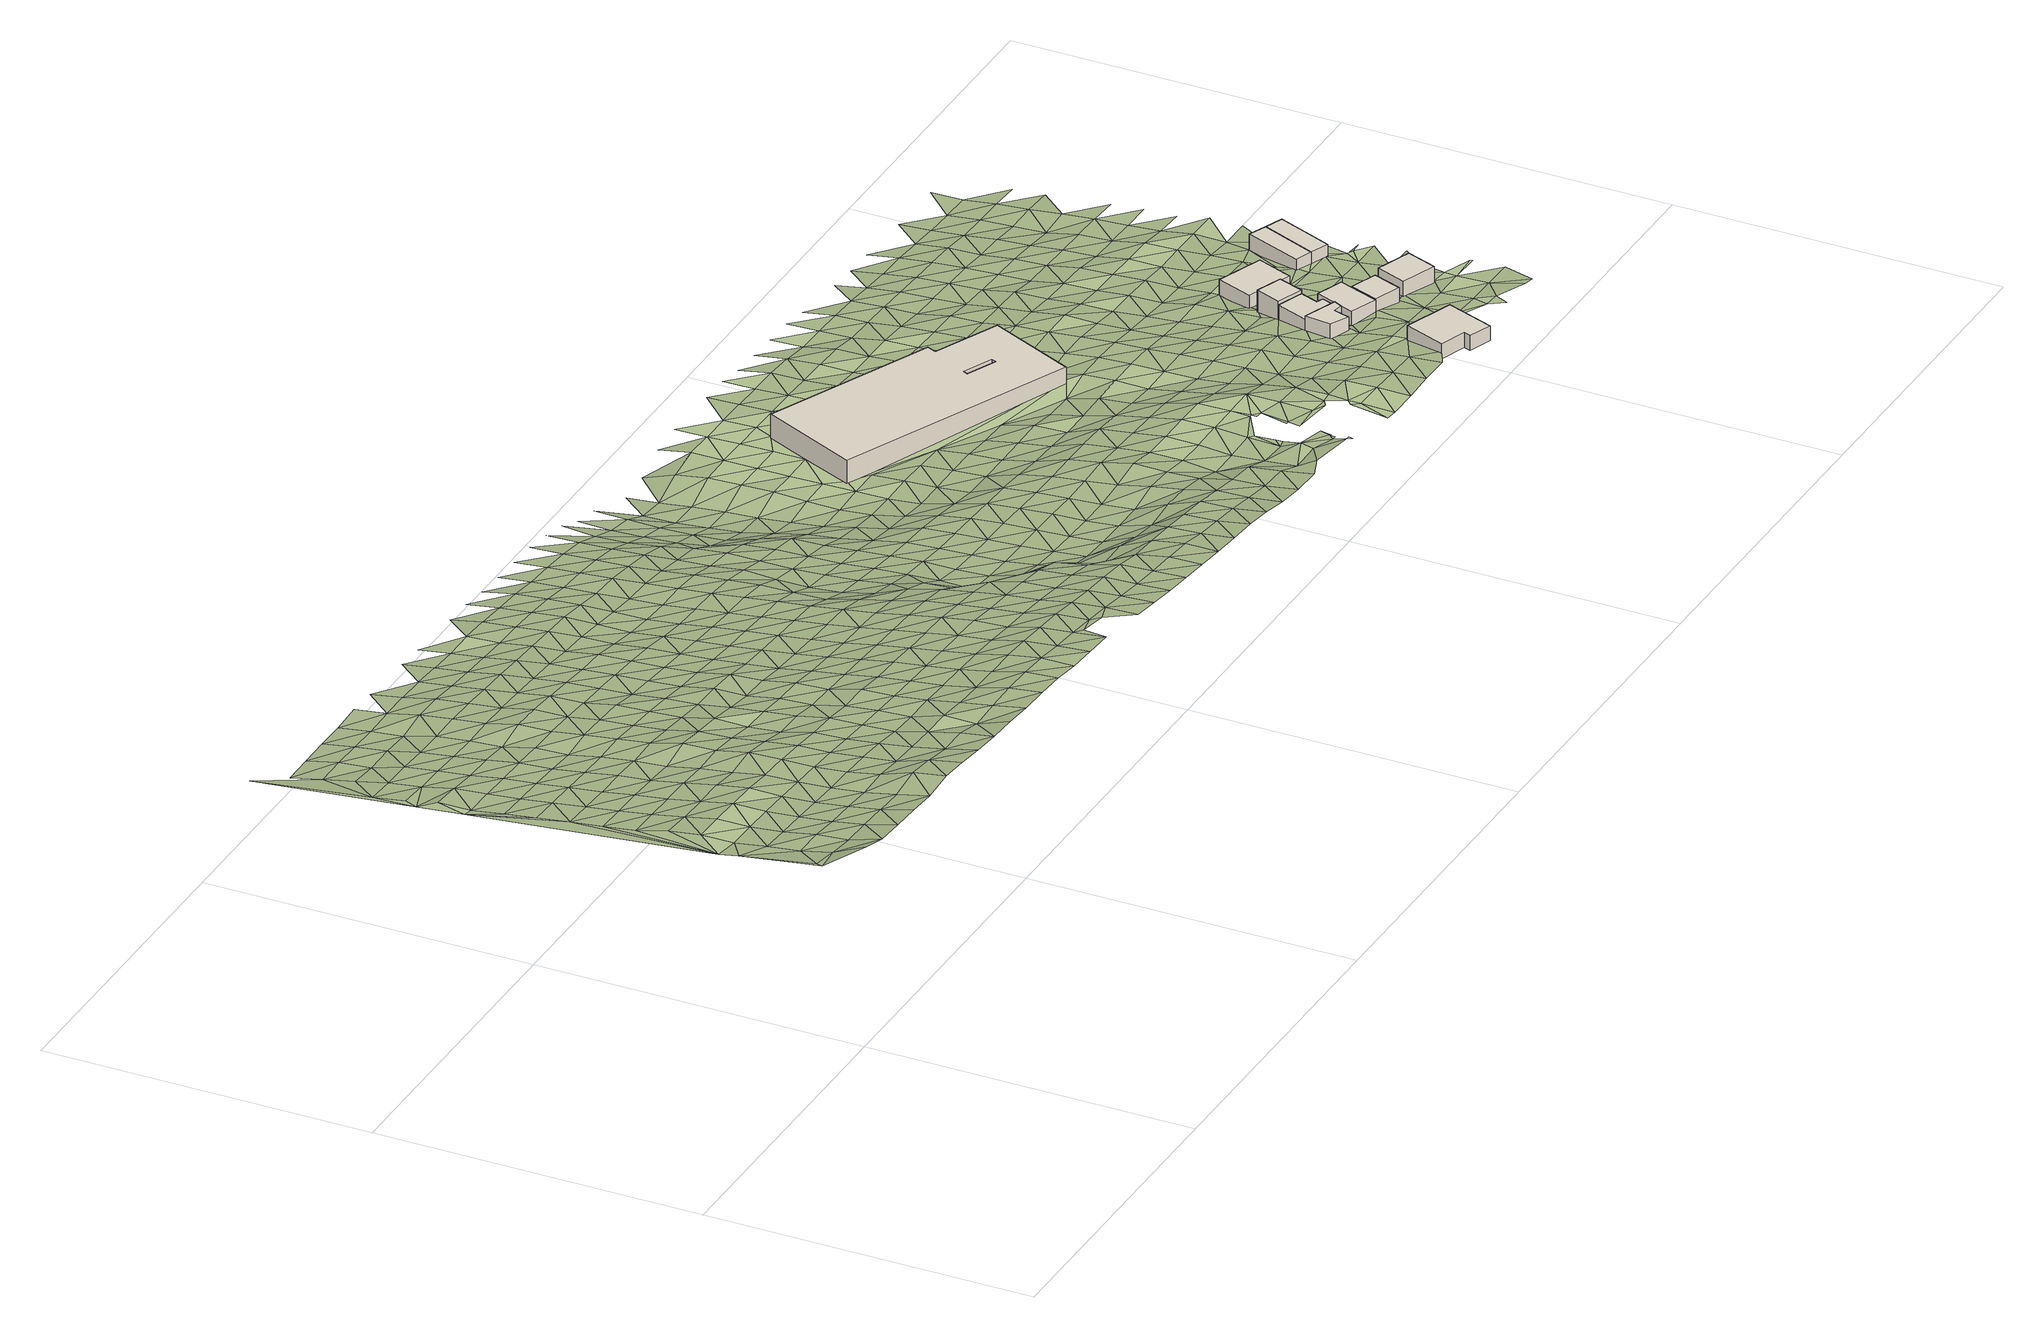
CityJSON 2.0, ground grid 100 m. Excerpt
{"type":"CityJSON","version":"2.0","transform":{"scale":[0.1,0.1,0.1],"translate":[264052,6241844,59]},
"CityObjects":{
"building1":{"type":"Building","attributes":{"osm_address":"197 Nelson Mandela Boulevard Cape Town","osm_building":"warehouse","osm_building:levels":"2","osm_operator":"Oasis","osm_type":"multipolygon","osm_website":"http://www.oasis.co.za/default/default.aspx","footprint":{"type":"Polygon"},"plus_code":"4FRW3F72+C5V","ground_height":70.13,"building_height":6.9,"roof_height":77.03},"geometry":[{"type":"Solid","lod":"1","boundaries":[[[[0,1,2,3]],[[1,4,5,2]],[[4,6,7,5]],[[6,8,9,7]],[[8,10,11,9]],[[10,0,3,11]],[[12,13,14,15]],[[13,16,17,14]],[[16,18,19,17]],[[18,12,15,19]],[[3,2,5,7,9,11],[15,14,17,19]],[[10,8,6,4,1,0],[18,16,13,12]]]]}]},
"building2":{"type":"Building","attributes":{"osm_address":"127A Upper Roodebloem Road University Estate Cape Town","osm_building":"house","osm_building:levels":"1","footprint":{"type":"Polygon"},"plus_code":"4FRW3F72+2GH","ground_height":76.84,"building_height":4.1,"roof_height":80.94},"geometry":[{"type":"Solid","lod":"1","boundaries":[[[[20,21,22,23]],[[21,24,25,22]],[[24,26,27,25]],[[26,28,29,27]],[[28,30,31,29]],[[30,20,23,31]],[[23,22,25,27,29,31]],[[30,28,26,24,21,20]]]]}]},
"building3":{"type":"Building","attributes":{"osm_address":"127 Upper Roodebloem Road University Estate Cape Town","osm_building":"house","osm_building:levels":"1","footprint":{"type":"Polygon"},"plus_code":"4FRW3F72+4GV","ground_height":74.5,"building_height":4.1,"roof_height":78.6},"geometry":[{"type":"Solid","lod":"1","boundaries":[[[[32,33,34,35,36,37]],[[33,38,39,35,34]],[[38,40,41,39]],[[40,42,43,41]],[[42,44,45,43]],[[44,32,37,36,45]],[[36,35,39,41,43,45]],[[44,42,40,38,33,32]]]]}]},
"building4":{"type":"Building","attributes":{"osm_address":"125 Upper Roodebloem Road University Estate Cape Town","osm_building":"house","osm_building:levels":"1","footprint":{"type":"Polygon"},"plus_code":"4FRW3F72+5GP","ground_height":73.4,"building_height":4.1,"roof_height":77.5},"geometry":[{"type":"Solid","lod":"1","boundaries":[[[[46,47,48,49]],[[47,50,37,48]],[[50,51,52,37]],[[51,53,54,52]],[[53,55,56,54]],[[55,46,49,56]],[[49,48,37,52,54,56]],[[55,53,51,50,47,46]]]]}]},
"building5":{"type":"Building","attributes":{"osm_address":"123 Upper Roodebloem Road University Estate Cape Town","osm_building":"house","osm_building:levels":"2","footprint":{"type":"Polygon"},"plus_code":"4FRW3F72+6G5","ground_height":71.72,"building_height":6.9,"roof_height":78.62},"geometry":[{"type":"Solid","lod":"1","boundaries":[[[[57,58,59,60,49]],[[58,61,62,59]],[[61,63,48,64,62]],[[63,57,49,60,64,48]],[[60,59,62,64]],[[63,61,58,57]]]]}]},
"building6":{"type":"Building","attributes":{"osm_address":"29 Ritchie Street University Estate Cape Town","osm_building":"house","osm_building:levels":"1","footprint":{"type":"Polygon"},"plus_code":"4FRW3F72+4HV","ground_height":73.67,"building_height":4.1,"roof_height":77.77},"geometry":[{"type":"Solid","lod":"1","boundaries":[[[[65,66,67,68]],[[66,69,70,67]],[[69,71,72,70]],[[71,73,74,72]],[[73,65,68,74]],[[68,67,70,72,74]],[[73,71,69,66,65]]]]}]},
"building7":{"type":"Building","attributes":{"osm_address":"31 Ritchie Street University Estate Cape Town","osm_building":"house","osm_building:levels":"1","footprint":{"type":"Polygon"},"plus_code":"4FRW3F72+4JC","ground_height":73.99,"building_height":4.1,"roof_height":78.09},"geometry":[{"type":"Solid","lod":"1","boundaries":[[[[73,75,76,77,74]],[[75,78,79,76]],[[78,65,68,80,79]],[[65,73,74,77,80,68]],[[77,76,79,80]],[[65,78,75,73]]]]}]},
"building8":{"type":"Building","attributes":{"osm_address":"121B Tooting Lane University Estate Cape Town","osm_building":"house","osm_building:levels":"1","footprint":{"type":"Polygon"},"plus_code":"4FRW3F72+7H4","ground_height":70.43,"building_height":4.1,"roof_height":74.53},"geometry":[{"type":"Solid","lod":"1","boundaries":[[[[81,82,83,84]],[[82,85,86,83]],[[85,87,88,86]],[[87,81,84,88]],[[84,83,86,88]],[[87,85,82,81]]]]}]},
"building9":{"type":"Building","attributes":{"osm_address":"33 Ritchie Street University Estate Cape Town","osm_building":"house","osm_building:levels":"1","footprint":{"type":"Polygon"},"plus_code":"4FRW3F72+4M6","ground_height":73.66,"building_height":4.1,"roof_height":77.76},"geometry":[{"type":"Solid","lod":"1","boundaries":[[[[89,90,91,92]],[[90,93,94,91]],[[93,95,96,94]],[[95,89,92,96]],[[92,91,94,96]],[[95,93,90,89]]]]}]},
"building10":{"type":"Building","attributes":{"osm_address":"4 Selbourne Road University Estate Cape Town","osm_building":"house","osm_building:levels":"1","footprint":{"type":"Polygon"},"plus_code":"4FRW3F72+7M4","ground_height":69.35,"building_height":4.1,"roof_height":73.45},"geometry":[{"type":"Solid","lod":"1","boundaries":[[[[97,98,99,100]],[[98,101,102,99]],[[101,103,104,102]],[[103,97,100,104]],[[100,99,102,104]],[[103,101,98,97]]]]}]},
"building11":{"type":"Building","attributes":{"osm_address":"6 Selbourne Road University Estate Cape Town","osm_building":"house","osm_building:levels":"1","footprint":{"type":"Polygon"},"plus_code":"4FRW3F72+7P2","ground_height":69.35,"building_height":4.1,"roof_height":73.45},"geometry":[{"type":"Solid","lod":"1","boundaries":[[[[105,106,107,104]],[[106,108,109,107]],[[108,110,100,109]],[[110,105,104,100]],[[104,107,109,100]],[[110,108,106,105]]]]}]},
"terrain1":{"type":"TINRelief","geometry":[{"type":"CompositeSurface","lod":"1","boundaries":[[[111,112,113]],[[114,111,113]],[[115,114,113]],[[111,116,112]],[[114,116,111]],[[114,115,117]],[[118,112,116]],[[112,119,120]],[[121,116,114]],[[112,118,119]],[[117,121,114]],[[122,118,116]],[[123,120,119]],[[121,122,116]],[[120,123,124]],[[119,118,125]],[[124,126,120]],[[122,127,118]],[[128,121,117]],[[119,125,123]],[[126,129,120]],[[118,127,125]],[[121,128,122]],[[117,130,128]],[[129,131,120]],[[132,127,122]],[[124,123,133]],[[125,134,123]],[[122,128,132]],[[120,131,135]],[[126,124,133]],[[123,134,133]],[[136,125,127]],[[132,137,127]],[[128,130,138]],[[126,139,129]],[[127,137,136]],[[133,139,126]],[[138,132,128]],[[140,134,125]],[[130,141,138]],[[131,129,142]],[[134,140,133]],[[125,136,140]],[[139,142,129]],[[143,135,131]],[[144,137,132]],[[132,138,144]],[[143,145,135]],[[146,139,133]],[[143,131,147]],[[142,148,131]],[[140,146,133]],[[145,149,135]],[[141,150,138]],[[137,151,136]],[[143,147,145]],[[137,144,152]],[[131,148,147]],[[142,139,153]],[[135,149,154]],[[136,151,140]],[[137,152,151]],[[146,153,139]],[[135,154,155]],[[144,138,156]],[[157,149,145]],[[158,148,142]],[[150,156,138]],[[145,147,157]],[[159,146,140]],[[153,158,142]],[[160,152,144]],[[159,140,151]],[[154,149,161]],[[156,160,144]],[[157,162,149]],[[155,163,164]],[[148,165,147]],[[155,154,161]],[[158,166,148]],[[153,146,167]],[[168,146,159]],[[149,162,161]],[[151,152,169]],[[165,157,147]],[[170,163,155]],[[160,171,152]],[[148,166,165]],[[156,150,172]],[[153,167,158]],[[146,168,167]],[[159,151,169]],[[164,163,170]],[[152,171,169]],[[170,155,161]],[[156,172,160]],[[173,162,157]],[[150,174,172]],[[175,155,164]],[[176,166,158]],[[157,165,173]],[[159,177,168]],[[158,167,176]],[[178,171,160]],[[162,179,161]],[[169,177,159]],[[164,170,180]],[[181,165,166]],[[160,172,178]],[[162,173,179]],[[168,182,167]],[[166,176,181]],[[164,180,183]],[[170,161,184]],[[168,177,182]],[[185,169,171]],[[165,186,173]],[[178,187,171]],[[184,161,179]],[[188,164,183]],[[189,172,174]],[[176,167,190]],[[188,175,164]],[[186,165,181]],[[191,180,170]],[[171,187,185]],[[190,167,182]],[[189,178,172]],[[192,177,169]],[[173,193,179]],[[174,194,189]],[[184,191,170]],[[193,173,186]],[[181,176,195]],[[169,185,192]],[[176,190,196]],[[178,197,187]],[[198,182,177]],[[199,184,179]],[[183,180,200]],[[191,201,180]],[[186,181,195]],[[197,178,189]],[[195,176,196]],[[199,179,193]],[[182,198,190]],[[183,200,188]],[[198,177,192]],[[180,201,200]],[[187,202,185]],[[184,203,191]],[[204,189,194]],[[186,205,193]],[[202,187,197]],[[203,184,199]],[[206,196,190]],[[207,208,188]],[[195,205,186]],[[185,209,192]],[[210,201,191]],[[206,190,198]],[[188,200,207]],[[197,189,211]],[[199,193,212]],[[209,185,202]],[[191,203,210]],[[196,213,195]],[[189,204,211]],[[205,212,193]],[[192,214,198]],[[206,213,196]],[[207,215,208]],[[201,216,200]],[[214,192,209]],[[210,217,201]],[[202,197,218]],[[219,205,195]],[[203,199,220]],[[211,221,197]],[[212,222,199]],[[223,206,198]],[[216,207,200]],[[213,219,195]],[[201,217,216]],[[209,202,218]],[[220,210,203]],[[218,197,221]],[[223,198,214]],[[199,222,220]],[[224,211,204]],[[212,205,225]],[[206,226,213]],[[227,215,207]],[[219,225,205]],[[209,228,214]],[[229,217,210]],[[206,223,226]],[[207,216,227]],[[230,222,212]],[[218,228,209]],[[210,220,229]],[[231,221,211]],[[232,219,213]],[[211,224,233]],[[225,230,212]],[[223,214,234]],[[213,226,232]],[[215,227,235]],[[220,222,236]],[[216,217,237]],[[211,233,231]],[[228,234,214]],[[217,229,238]],[[239,218,221]],[[240,225,219]],[[230,236,222]],[[223,241,226]],[[216,237,227]],[[219,232,240]],[[217,238,237]],[[218,239,228]],[[229,220,242]],[[239,221,231]],[[223,234,241]],[[243,230,225]],[[236,242,220]],[[244,233,224]],[[245,232,226]],[[227,246,235]],[[225,240,243]],[[247,234,228]],[[248,238,229]],[[245,226,241]],[[246,227,237]],[[233,244,231]],[[224,249,244]],[[228,239,247]],[[242,248,229]],[[236,230,250]],[[230,243,251]],[[234,252,241]],[[240,232,253]],[[254,232,245]],[[255,235,246]],[[242,236,250]],[[237,238,256]],[[247,252,234]],[[230,251,250]],[[248,257,238]],[[239,231,258]],[[240,253,243]],[[244,259,231]],[[254,253,232]],[[260,245,241]],[[237,256,246]],[[238,257,256]],[[258,247,239]],[[242,261,248]],[[258,231,259]],[[252,260,241]],[[262,244,249]],[[263,251,243]],[[250,261,242]],[[254,245,264]],[[265,255,246]],[[263,243,253]],[[266,252,247]],[[257,248,267]],[[260,264,245]],[[246,256,265]],[[268,259,244]],[[247,258,266]],[[261,267,248]],[[269,250,251]],[[244,262,268]],[[270,251,263]],[[253,254,271]],[[257,272,256]],[[264,273,254]],[[255,265,274]],[[275,260,252]],[[252,266,276]],[[251,270,269]],[[272,257,267]],[[258,259,277]],[[263,253,271]],[[278,261,250]],[[259,268,279]],[[271,254,273]],[[260,275,264]],[[280,265,256]],[[252,276,275]],[[258,277,266]],[[261,278,267]],[[277,259,279]],[[250,269,278]],[[280,256,272]],[[262,281,268]],[[263,282,270]],[[283,273,264]],[[282,263,271]],[[284,276,266]],[[264,275,283]],[[285,265,280]],[[279,268,286]],[[270,287,269]],[[272,267,288]],[[284,266,277]],[[289,267,278]],[[286,268,281]],[[287,270,282]],[[290,265,285]],[[291,271,273]],[[280,272,288]],[[283,292,273]],[[288,267,289]],[[279,293,277]],[[275,276,294]],[[269,295,278]],[[296,276,284]],[[271,291,282]],[[293,279,286]],[[291,273,292]],[[295,269,287]],[[294,283,275]],[[280,297,285]],[[276,296,294]],[[284,277,298]],[[299,289,278]],[[297,280,288]],[[281,300,286]],[[301,287,282]],[[298,277,293]],[[278,295,299]],[[302,292,283]],[[285,303,290]],[[282,291,301]],[[284,304,296]],[[283,294,302]],[[303,285,297]],[[305,293,286]],[[306,288,289]],[[284,298,304]],[[307,289,299]],[[308,295,287]],[[286,300,305]],[[301,309,287]],[[296,310,294]],[[291,292,311]],[[288,306,297]],[[292,302,312]],[[306,289,307]],[[299,295,308]],[[310,296,304]],[[287,309,308]],[[298,293,313]],[[311,301,291]],[[305,314,293]],[[311,292,312]],[[294,315,302]],[[316,303,297]],[[298,313,304]],[[299,317,307]],[[293,314,313]],[[315,294,310]],[[297,306,316]],[[318,305,300]],[[319,309,301]],[[308,317,299]],[[312,302,320]],[[301,311,319]],[[321,310,304]],[[320,302,315]],[[316,322,303]],[[305,323,314]],[[309,324,308]],[[306,307,325]],[[304,313,321]],[[317,326,307]],[[312,327,311]],[[323,305,318]],[[309,319,324]],[[303,322,328]],[[329,315,310]],[[325,316,306]],[[327,312,320]],[[326,325,307]],[[314,330,313]],[[331,317,308]],[[310,321,329]],[[311,332,319]],[[323,330,314]],[[308,324,331]],[[320,315,333]],[[334,322,316]],[[332,311,327]],[[335,321,313]],[[326,317,336]],[[333,315,329]],[[316,325,334]],[[318,337,323]],[[319,338,324]],[[335,313,330]],[[336,317,331]],[[339,327,320]],[[322,340,328]],[[319,332,338]],[[333,339,320]],[[322,334,340]],[[329,321,341]],[[324,342,331]],[[325,326,343]],[[344,321,335]],[[336,345,326]],[[330,323,346]],[[323,337,347]],[[342,324,338]],[[341,333,329]],[[332,327,348]],[[325,343,334]],[[341,321,344]],[[339,349,327]],[[343,326,345]],[[335,330,346]],[[336,331,350]],[[346,323,347]],[[332,348,338]],[[327,349,348]],[[350,331,342]],[[339,333,351]],[[334,352,340]],[[335,353,344]],[[354,345,336]],[[351,333,341]],[[352,334,343]],[[347,337,355]],[[356,342,338]],[[353,335,346]],[[336,350,354]],[[357,349,339]],[[358,340,359]],[[338,348,356]],[[344,360,341]],[[351,357,339]],[[359,340,352]],[[361,343,345]],[[360,344,353]],[[345,354,362]],[[363,346,347]],[[364,350,342]],[[365,347,355]],[[356,366,342]],[[351,341,367]],[[349,368,348]],[[343,361,352]],[[357,369,349]],[[361,345,362]],[[346,363,353]],[[350,364,354]],[[363,347,365]],[[367,341,360]],[[342,366,364]],[[368,356,348]],[[349,369,368]],[[357,351,370]],[[371,359,352]],[[365,355,372]],[[373,360,353]],[[362,354,374]],[[370,351,367]],[[352,361,371]],[[375,366,356]],[[353,363,373]],[[374,354,364]],[[376,369,357]],[[356,368,375]],[[370,376,357]],[[371,377,359]],[[372,378,365]],[[367,360,379]],[[366,380,364]],[[361,362,381]],[[373,382,360]],[[362,374,383]],[[363,365,384]],[[385,368,369]],[[366,375,380]],[[359,377,386]],[[379,370,367]],[[381,371,361]],[[360,382,379]],[[369,376,385]],[[381,362,383]],[[384,373,363]],[[374,364,387]],[[378,384,365]],[[372,388,378]],[[368,389,375]],[[387,364,380]],[[390,376,370]],[[391,377,371]],[[389,368,385]],[[392,382,373]],[[393,383,374]],[[370,379,390]],[[371,381,391]],[[375,394,380]],[[373,384,392]],[[387,393,374]],[[377,395,386]],[[394,375,389]],[[379,382,396]],[[385,376,397]],[[376,390,398]],[[377,391,395]],[[378,388,399]],[[400,387,380]],[[381,383,401]],[[382,392,396]],[[393,402,383]],[[384,378,403]],[[389,385,397]],[[397,376,398]],[[400,380,394]],[[399,388,404]],[[390,379,405]],[[381,401,391]],[[401,383,402]],[[384,403,392]],[[387,406,393]],[[403,378,399]],[[396,405,379]],[[389,407,394]],[[406,387,400]],[[408,398,390]],[[391,409,395]],[[397,407,389]],[[410,396,392]],[[411,402,393]],[[405,408,390]],[[409,391,401]],[[412,399,404]],[[400,394,413]],[[410,392,403]],[[393,406,411]],[[398,414,397]],[[395,415,416]],[[407,413,394]],[[417,405,396]],[[408,414,398]],[[415,395,409]],[[401,402,418]],[[396,410,417]],[[411,419,402]],[[403,399,420]],[[421,407,397]],[[406,400,422]],[[412,423,399]],[[413,424,400]],[[425,408,405]],[[409,401,418]],[[414,421,397]],[[418,402,419]],[[410,403,420]],[[422,411,406]],[[420,399,423]],[[405,417,425]],[[400,424,422]],[[413,407,426]],[[414,408,427]],[[409,428,415]],[[421,426,407]],[[429,417,410]],[[430,419,411]],[[427,408,425]],[[418,428,409]],[[431,423,412]],[[432,424,413]],[[429,410,420]],[[411,422,430]],[[433,421,414]],[[434,415,435]],[[426,432,413]],[[427,433,414]],[[428,435,415]],[[425,417,436]],[[422,424,437]],[[418,419,438]],[[439,417,429]],[[419,430,440]],[[420,423,441]],[[442,426,421]],[[423,431,443]],[[432,437,424]],[[436,427,425]],[[428,418,438]],[[436,417,439]],[[421,433,442]],[[438,419,440]],[[429,420,441]],[[430,422,444]],[[441,423,443]],[[445,432,426]],[[437,444,422]],[[446,433,427]],[[428,447,435]],[[426,442,445]],[[429,448,439]],[[449,440,430]],[[427,436,446]],[[447,428,438]],[[450,443,431]],[[441,448,429]],[[444,449,430]],[[437,432,451]],[[452,435,453]],[[432,445,454]],[[439,455,436]],[[442,433,456]],[[433,446,457]],[[453,435,447]],[[444,437,451]],[[438,440,458]],[[448,455,439]],[[432,454,451]],[[449,459,440]],[[460,441,443]],[[442,456,445]],[[461,443,450]],[[457,456,433]],[[436,462,446]],[[447,438,458]],[[458,440,459]],[[441,460,448]],[[444,463,449]],[[460,443,461]],[[455,462,436]],[[464,454,445]],[[451,463,444]],[[457,446,465]],[[447,466,453]],[[464,445,456]],[[467,455,448]],[[459,449,468]],[[462,465,446]],[[458,466,447]],[[461,450,469]],[[448,460,467]],[[463,468,449]],[[470,451,454]],[[471,453,472]],[[473,454,464]],[[456,457,474]],[[465,475,457]],[[466,472,453]],[[462,455,476]],[[451,470,463]],[[458,459,477]],[[467,478,455]],[[454,473,470]],[[468,479,459]],[[460,461,480]],[[464,456,474]],[[469,481,461]],[[474,457,475]],[[462,476,465]],[[466,458,477]],[[455,478,476]],[[477,459,479]],[[480,467,460]],[[482,468,463]],[[480,461,481]],[[464,483,473]],[[482,463,470]],[[484,475,465]],[[466,485,472]],[[483,464,474]],[[486,478,467]],[[487,479,468]],[[465,476,484]],[[485,466,477]],[[481,469,488]],[[473,489,470]],[[467,480,486]],[[482,487,468]],[[490,472,491]],[[489,473,483]],[[478,492,476]],[[474,475,493]],[[484,494,475]],[[491,472,485]],[[481,495,480]],[[496,482,470]],[[477,479,497]],[[478,486,492]],[[487,498,479]],[[483,474,493]],[[488,495,481]],[[493,475,494]],[[496,470,489]],[[499,484,476]],[[485,477,497]],[[497,479,498]],[[480,500,486]],[[482,501,487]],[[499,476,492]],[[483,502,489]],[[480,495,500]],[[501,482,496]],[[484,503,494]],[[485,504,491]],[[493,502,483]],[[486,505,492]],[[506,498,487]],[[503,484,499]],[[497,504,485]],[[496,489,507]],[[486,500,505]],[[487,501,506]],[[495,488,508]],[[493,494,509]],[[510,491,511]],[[502,507,489]],[[499,492,512]],[[494,503,509]],[[504,511,491]],[[495,508,500]],[[497,498,513]],[[508,488,514]],[[492,505,512]],[[506,515,498]],[[516,502,493]],[[501,496,517]],[[507,518,496]],[[499,519,503]],[[504,497,513]],[[509,516,493]],[[513,498,515]],[[520,505,500]],[[517,506,501]],[[519,499,512]],[[496,518,517]],[[507,502,521]],[[500,508,520]],[[509,503,522]],[[504,523,511]],[[516,521,502]],[[524,512,505]],[[525,515,506]],[[522,503,519]],[[523,504,513]],[[526,518,507]],[[505,520,524]],[[506,517,525]],[[514,527,508]],[[528,516,509]],[[529,511,530]],[[521,526,507]],[[531,519,512]],[[509,522,528]],[[530,511,523]],[[527,520,508]],[[517,518,532]],[[513,515,533]],[[527,514,534]],[[512,524,531]],[[515,525,535]],[[536,521,516]],[[526,532,518]],[[523,513,533]],[[536,516,528]],[[533,515,535]],[[522,519,537]],[[525,517,538]],[[519,531,539]],[[524,520,540]],[[541,526,521]],[[542,520,527]],[[532,538,517]],[[522,537,528]],[[523,543,530]],[[519,539,537]],[[521,536,541]],[[524,540,531]],[[544,535,525]],[[540,520,542]],[[533,543,523]],[[538,544,525]],[[527,534,545]],[[532,526,546]],[[547,530,548]],[[526,541,549]],[[550,539,531]],[[536,528,551]],[[535,552,533]],[[537,553,528]],[[543,548,530]],[[527,545,542]],[[532,546,538]],[[545,534,554]],[[550,531,540]],[[526,549,546]],[[544,552,535]],[[536,551,541]],[[551,528,553]],[[555,543,533]],[[542,556,540]],[[557,537,539]],[[558,544,538]],[[559,539,550]],[[552,555,533]],[[549,541,560]],[[545,556,542]],[[538,546,558]],[[548,543,561]],[[539,559,557]],[[560,541,551]],[[562,550,540]],[[563,553,537]],[[555,561,543]],[[552,544,564]],[[556,562,540]],[[558,565,544]],[[554,566,545]],[[549,567,546]],[[568,569,548]],[[537,557,563]],[[549,560,570]],[[559,550,571]],[[572,551,553]],[[555,552,564]],[[544,565,564]],[[561,568,548]],[[566,556,545]],[[567,558,546]],[[566,554,573]],[[562,571,550]],[[549,570,567]],[[551,572,560]],[[572,553,563]],[[555,574,561]],[[575,562,556]],[[557,559,576]],[[577,565,558]],[[571,578,559]],[[564,574,555]],[[579,570,560]],[[556,566,575]],[[558,567,577]],[[557,576,563]],[[568,561,580]],[[559,578,576]],[[560,572,579]],[[581,571,562]],[[564,565,582]],[[574,580,561]],[[581,562,575]],[[565,577,582]],[[573,583,566]],[[563,584,572]],[[570,585,567]],[[579,586,570]],[[587,578,571]],[[588,574,564]],[[584,563,576]],[[580,589,568]],[[566,583,575]],[[567,585,577]],[[583,573,590]],[[571,581,587]],[[570,586,585]],[[582,588,564]],[[591,579,572]],[[568,589,592]],[[580,574,593]],[[591,572,584]],[[594,576,578]],[[595,582,577]],[[578,587,596]],[[588,593,574]],[[581,575,597]],[[583,598,575]],[[595,577,585]],[[576,594,584]],[[599,586,579]],[[600,589,580]],[[578,596,594]],[[579,591,601]],[[581,597,587]],[[602,588,582]],[[597,575,598]],[[593,600,580]],[[579,601,599]],[[582,595,602]],[[583,590,603]],[[604,591,584]],[[586,605,585]],[[596,587,606]],[[607,593,588]],[[584,594,604]],[[600,608,589]],[[595,585,605]],[[590,609,603]],[[606,587,597]],[[586,599,605]],[[588,602,607]],[[610,598,583]],[[589,608,611]],[[602,595,612]],[[613,601,591]],[[600,593,614]],[[604,615,591]],[[594,596,616]],[[583,603,610]],[[596,606,617]],[[614,593,607]],[[618,612,595]],[[619,597,598]],[[601,613,599]],[[591,615,613]],[[595,605,618]],[[616,604,594]],[[620,608,600]],[[596,617,616]],[[597,619,606]],[[619,598,610]],[[614,620,600]],[[621,602,612]],[[607,602,621]],[[603,609,622]],[[623,615,604]],[[599,624,605]],[[625,611,608]],[[613,626,599]],[[627,617,606]],[[621,614,607]],[[604,616,623]],[[608,620,625]],[[603,628,610]],[[618,605,624]],[[619,627,606]],[[599,626,624]],[[629,613,615]],[[628,603,622]],[[617,630,616]],[[631,620,614]],[[615,623,629]],[[612,618,632]],[[610,633,619]],[[627,630,617]],[[614,621,631]],[[634,626,613]],[[633,610,628]],[[612,635,621]],[[623,616,636]],[[613,629,634]],[[637,627,619]],[[625,620,638]],[[630,636,616]],[[620,631,639]],[[624,632,618]],[[637,619,633]],[[629,623,640]],[[626,632,624]],[[638,641,625]],[[626,634,642]],[[638,620,639]],[[643,628,622]],[[627,644,630]],[[636,640,623]],[[621,635,631]],[[644,627,637]],[[626,642,632]],[[633,628,645]],[[634,629,646]],[[639,631,635]],[[647,636,630]],[[640,646,629]],[[628,643,645]],[[630,644,647]],[[622,648,643]],[[649,637,633]],[[650,642,634]],[[639,651,638]],[[652,633,645]],[[646,650,634]],[[651,639,635]],[[653,640,636]],[[633,652,649]],[[647,654,636]],[[644,637,655]],[[642,656,632]],[[646,640,653]],[[638,657,658]],[[636,654,653]],[[650,656,642]],[[655,647,644]],[[643,659,645]],[[655,637,649]],[[657,638,651]],[[652,645,660]],[[648,659,643]],[[660,661,652]],[[646,662,650]],[[652,663,649]],[[663,652,661]],[[651,635,664]],[[612,632,665]],[[666,654,647]],[[667,648,668]],[[653,662,646]],[[659,669,645]],[[647,655,666]],[[670,645,669]],[[671,632,656]],[[656,650,672]],[[673,659,674]],[[659,673,669]],[[654,675,653]],[[657,651,676]],[[662,672,650]],[[673,677,669]],[[663,678,649]],[[655,649,678]],[[670,669,677]],[[654,666,675]],[[664,676,651]],[[662,653,679]],[[672,671,656]],[[655,680,666]],[[675,679,653]],[[676,681,657]],[[682,664,635]],[[655,678,680]],[[683,672,662]],[[657,681,684]],[[666,685,675]],[[664,686,676]],[[679,683,662]],[[687,688,689]],[[685,666,680]],[[678,690,680]],[[688,690,691]],[[692,687,693]],[[694,671,672]],[[665,632,671]],[[679,675,695]],[[681,676,696]],[[683,694,672]],[[687,697,688]],[[695,675,685]],[[686,696,676]],[[682,686,664]],[[698,692,693]],[[697,687,692]],[[690,688,699]],[[680,690,699]],[[681,700,684]],[[685,680,699]],[[683,679,701]],[[679,695,702]],[[696,700,681]],[[699,688,697]],[[635,703,682]],[[671,694,704]],[[679,702,701]],[[692,705,697]],[[698,705,692]],[[685,706,695]],[[704,694,683]],[[707,696,686]],[[708,709,710]],[[711,709,708]],[[706,685,699]],[[686,682,707]],[[683,701,704]],[[702,695,712]],[[711,708,713]],[[697,714,699]],[[697,705,714]],[[715,700,696]],[[671,704,665]],[[712,695,706]],[[696,707,716]],[[717,705,713]],[[710,718,708]],[[702,719,701]],[[700,715,720]],[[717,714,705]],[[696,716,715]],[[721,706,699]],[[682,722,707]],[[702,712,719]],[[708,718,713]],[[718,710,723]],[[721,699,714]],[[724,725,726]],[[701,727,704]],[[717,713,728]],[[712,706,729]],[[730,716,707]],[[727,701,719]],[[703,722,682]],[[721,729,706]],[[730,707,722]],[[726,725,731]],[[718,728,713]],[[714,717,732]],[[719,712,733]],[[665,704,734]],[[734,704,727]],[[715,716,735]],[[717,728,732]],[[733,712,729]],[[736,716,730]],[[737,721,714]],[[718,723,738]],[[739,727,719]],[[735,740,715]],[[716,736,735]],[[730,722,741]],[[714,732,737]],[[739,719,733]],[[665,734,742]],[[718,738,728]],[[722,703,741]],[[743,729,721]],[[744,703,745]],[[738,723,746]],[[734,727,747]],[[729,743,733]],[[730,748,736]],[[703,744,741]],[[743,721,737]],[[747,727,739]],[[728,749,732]],[[730,741,748]],[[750,742,734]],[[738,749,728]],[[742,6,665]],[[751,739,733]],[[736,752,735]],[[750,734,747]],[[6,744,745]],[[732,753,737]],[[744,754,741]],[[733,743,751]],[[736,748,752]],[[749,753,732]],[[746,755,738]],[[735,756,757]],[[758,742,750]],[[747,739,759]],[[748,741,760]],[[751,761,739]],[[756,735,752]],[[6,754,744]],[[743,737,762]],[[755,746,763]],[[753,764,737]],[[742,758,765]],[[754,760,741]],[[766,749,738]],[[747,759,750]],[[739,761,759]],[[6,742,765]],[[762,751,743]],[[762,737,764]],[[749,766,753]],[[752,748,767]],[[766,738,755]],[[760,768,748]],[[769,758,750]],[[770,761,751]],[[752,767,756]],[[750,759,769]],[[748,768,767]],[[763,771,755]],[[772,764,753]],[[754,773,760]],[[751,762,770]],[[773,754,6]],[[774,6,765]],[[753,766,772]],[[761,775,759]],[[776,765,758]],[[777,778,756]],[[769,779,758]],[[773,6,774]],[[780,768,760]],[[761,770,775]],[[756,767,777]],[[762,764,781]],[[765,776,774]],[[772,782,764]],[[758,779,776]],[[760,773,780]],[[755,783,766]],[[755,771,783]],[[784,769,759]],[[762,781,770]],[[764,782,781]],[[784,759,775]],[[785,772,766]],[[774,786,773]],[[768,787,767]],[[780,788,768]],[[769,789,779]],[[786,774,776]],[[770,790,775]],[[785,766,783]],[[787,777,767]],[[791,782,772]],[[789,769,784]],[[768,788,787]],[[780,773,792]],[[781,790,770]],[[776,779,793]],[[794,772,785]],[[792,773,786]],[[791,772,794]],[[784,775,795]],[[796,797,777]],[[782,798,781]],[[793,779,789]],[[798,782,791]],[[799,788,780]],[[790,795,775]],[[777,787,796]],[[800,786,776]],[[780,792,799]],[[784,801,789]],[[776,793,800]],[[791,794,802]],[[785,783,803]],[[795,801,784]],[[781,804,790]],[[794,785,803]],[[805,787,788]],[[781,798,804]],[[788,799,806]],[[792,786,807]],[[786,800,808]],[[802,794,809]],[[793,789,810]],[[787,805,796]],[[801,811,789]],[[788,806,805]],[[803,783,20]],[[812,795,790]],[[792,807,799]],[[786,808,807]],[[802,809,813]],[[814,790,804]],[[793,810,800]],[[809,794,815]],[[815,794,803]],[[810,789,811]],[[795,812,801]],[[796,816,817]],[[809,42,813]],[[812,790,814]],[[20,818,819]],[[806,799,820]],[[816,796,805]],[[44,42,809]],[[821,808,800]],[[820,799,807]],[[822,811,801]],[[821,800,810]],[[804,823,814]],[[824,809,815]],[[805,806,825]],[[815,803,824]],[[801,812,822]],[[44,809,69]],[[826,803,20]],[[812,814,823]],[[819,827,20]],[[825,806,820]],[[828,807,808]],[[829,808,821]],[[826,824,803]],[[69,53,44]],[[55,53,69]],[[810,811,830]],[[831,816,805]],[[826,20,827]],[[822,832,811]],[[812,823,833]],[[834,46,55]],[[69,834,55]],[[808,829,828]],[[805,825,831]],[[821,810,830]],[[835,820,807]],[[836,827,819]],[[830,811,832]],[[58,833,823]],[[834,58,46]],[[82,822,812]],[[824,826,837]],[[812,833,82]],[[807,828,835]],[[816,831,838]],[[827,839,826]],[[821,840,829]],[[825,820,841]],[[69,842,834]],[[843,832,822]],[[840,821,830]],[[816,838,844]],[[839,827,836]],[[825,841,831]],[[841,820,835]],[[58,834,842]],[[845,842,69]],[[829,846,828]],[[822,82,843]],[[847,837,826]],[[845,848,849]],[[850,851,836]],[[58,852,833]],[[853,826,839]],[[846,829,840]],[[836,851,839]],[[826,853,847]],[[854,830,832]],[[855,838,831]],[[78,849,848]],[[832,843,856]],[[828,857,835]],[[855,831,841]],[[837,847,78]],[[58,842,858]],[[830,854,840]],[[856,854,832]],[[857,828,846]],[[858,852,58]],[[849,859,845]],[[860,839,851]],[[835,861,841]],[[862,838,855]],[[78,859,849]],[[843,82,863]],[[845,864,842]],[[860,853,839]],[[865,846,840]],[[90,78,847]],[[861,835,857]],[[856,843,863]],[[866,847,853]],[[840,854,865]],[[838,862,867]],[[858,842,864]],[[855,841,868]],[[851,869,860]],[[864,845,859]],[[78,90,859]],[[868,841,861]],[[863,82,870]],[[857,846,871]],[[872,852,858]],[[873,853,860]],[[865,874,846]],[[873,866,853]],[[854,856,875]],[[855,876,862]],[[877,856,863]],[[857,871,861]],[[860,869,878]],[[864,872,858]],[[846,874,871]],[[876,855,868]],[[875,865,854]],[[875,856,877]],[[870,852,879]],[[90,880,859]],[[862,881,867]],[[852,872,879]],[[882,866,873]],[[883,868,861]],[[862,876,881]],[[884,866,882]],[[878,885,860]],[[873,860,885]],[[864,859,886]],[[887,874,865]],[[861,871,883]],[[90,888,880]],[[863,870,889]],[[884,888,866]],[[889,877,863]],[[865,875,887]],[[890,870,879]],[[886,859,880]],[[882,873,891]],[[884,882,892]],[[893,872,864]],[[889,870,890]],[[874,894,871]],[[876,868,895]],[[883,896,868]],[[897,879,872]],[[884,892,888]],[[874,887,894]],[[880,888,892]],[[875,877,898]],[[876,895,881]],[[891,873,899]],[[864,886,893]],[[889,900,877]],[[868,896,895]],[[901,883,871]],[[897,872,893]],[[879,98,890]],[[875,898,887]],[[898,877,900]],[[901,871,894]],[[902,903,881]],[[889,890,98]],[[892,904,880]],[[905,896,883]],[[881,895,902]],[[897,893,906]],[[886,880,907]],[[887,908,894]],[[886,909,893]],[[889,98,900]],[[883,901,905]],[[910,909,886]],[[908,887,898]],[[909,906,893]],[[901,894,911]],[[895,896,912]],[[910,886,907]],[[905,913,896]],[[911,894,908]],[[900,98,914]],[[915,898,900]],[[912,902,895]],[[896,913,912]],[[916,910,917]],[[918,906,909]],[[905,901,919]],[[898,915,908]],[[915,900,914]],[[919,901,911]],[[914,98,97]],[[920,913,905]],[[921,902,912]],[[922,911,908]],[[918,108,906]],[[905,919,920]],[[908,915,922]],[[923,902,921]],[[924,912,913]],[[914,97,925]],[[924,913,920]],[[926,919,911]],[[922,927,911]],[[915,914,928]],[[921,912,929]],[[919,926,920]],[[911,927,926]],[[912,924,929]],[[928,922,915]],[[921,930,923]],[[929,930,921]],[[931,927,922]],[[924,920,932]],[[926,933,920]],[[932,929,924]],[[932,920,933]],[[927,934,926]],[[935,930,929]],[[936,933,926]],[[929,932,935]],[[930,935,937]],[[932,933,938]],[[930,937,939]],[[932,938,935]],[[940,937,935]]]}]}
},
"vertices":[
[2661,1582,105],[2529,1288,105],[2529,1288,180],[2661,1582,180],[3238,971,105],[3238,971,180],[3358,1237,105],[3358,1237,180],[3158,1327,105],[3158,1327,180],[3170,1355,105],[3170,1355,180],[3181,1156,105],[3089,1197,105],[3089,1197,180],[3181,1156,180],[3096,1211,105],[3096,1211,180],[3187,1170,105],[3187,1170,180],
[3936,152,172],[3785,207,172],[3785,207,219],[3936,152,219],[3738,80,172],[3738,80,219],[3819,51,172],[3819,51,219],[3811,29,172],[3811,29,219],[3882,4,172],[3882,4,219],
[3745,496,147],[3735,415,147],[3735,415,185],[3735,415,196],[3745,496,196],[3745,496,185],[3791,387,147],[3791,387,196],[3806,437,147],[3806,437,196],[3834,430,147],[3834,430,196],[3848,457,147],[3848,457,196],
[3864,565,136],[3782,595,136],[3782,595,185],[3864,565,185],[3745,496,136],[3848,457,136],[3848,457,185],[3864,501,136],[3864,501,185],[3843,509,136],[3843,509,185],
[3864,565,127],[3892,643,127],[3892,643,196],[3864,565,196],[3812,673,127],[3812,673,196],[3782,595,127],[3782,595,196],
[3949,455,136],[3963,493,136],[3963,493,188],[3949,455,188],[3879,524,136],[3879,524,188],[3832,400,136],[3832,400,188],[3917,366,136],[3917,366,188],
[3999,336,136],[3999,336,191],[3917,366,191],[4032,425,136],[4032,425,191],[3949,455,191],
[4022,768,106],[3879,821,106],[3879,821,155],[4022,768,155],[3838,711,106],[3838,711,155],[3980,658,106],[3980,658,155],
[4182,396,136],[4073,436,136],[4073,436,188],[4182,396,188],[4038,342,136],[4038,342,188],[4147,302,136],[4147,302,188],
[4203,839,95],[4148,862,95],[4148,862,145],[4203,839,145],[4082,688,95],[4082,688,145],[4135,668,95],[4135,668,145],
[4135,668,92],[4192,646,92],[4192,646,145],[4259,817,92],[4259,817,145],[4203,839,92],
[13,150,539],[30,394,491],[8,132,539],[112,150,522],[112,50,565],[112,249,501],[211,50,539],[112,348,490],[112,448,475],[35,457,478],[211,150,510],[211,249,501],[112,547,475],[112,646,461],[211,448,473],[112,746,438],[211,348,483],[310,150,506],[112,845,424],[310,50,530],[112,944,413],[310,249,490],[211,646,454],[211,547,473],[84,1249,372],[310,448,470],[310,348,478],[409,150,501],[211,746,435],[310,547,469],[409,50,525],[211,845,420],[112,1044,399],[409,249,484],[112,1143,386],[310,646,450],[211,1044,394],[211,944,408],[112,1242,372],[508,50,516],[409,448,464],[409,348,471],[310,746,431],[112,1342,372],[95,1401,351],[508,150,495],[211,1143,381],[310,845,418],[409,547,466],[508,249,475],[211,1342,363],[211,1242,371],[112,1441,351],[112,1540,335],[310,1044,390],[310,944,403],[409,746,429],[409,646,449],[508,448,457],[211,1441,342],[508,348,465],[608,150,511],[310,1143,377],[608,50,526],[147,1928,268],[409,845,412],[508,547,454],[608,249,479],[310,1242,367],[211,1540,329],[409,944,402],[508,646,436],[211,1640,308],[310,1342,351],[608,448,452],[409,1044,386],[608,348,462],[211,1739,288],[707,150,498],[508,746,423],[310,1441,339],[608,547,450],[409,1143,371],[707,50,516],[508,944,395],[508,845,403],[707,249,468],[608,646,446],[409,1242,364],[310,1640,298],[310,1540,326],[707,348,456],[409,1342,348],[806,50,503],[508,1044,381],[608,746,427],[310,1739,289],[211,1838,268],[707,448,444],[409,1441,333],[806,150,481],[508,1143,363],[608,845,422],[707,547,441],[310,1838,269],[409,1640,299],[409,1540,320],[806,348,446],[608,944,399],[508,1342,336],[806,249,461],[508,1242,358],[707,646,428],[905,50,493],[608,1044,385],[707,746,413],[409,1739,286],[806,448,434],[508,1441,329],[608,1143,372],[905,249,456],[707,845,408],[905,150,478],[806,547,430],[409,1838,269],[608,1242,358],[508,1640,292],[508,1540,318],[905,348,431],[707,944,387],[806,646,405],[608,1342,354],[707,1044,375],[1004,150,454],[806,746,395],[508,1739,282],[905,448,426],[608,1441,332],[1004,50,487],[707,1242,351],[707,1143,367],[905,547,422],[806,944,374],[806,845,397],[508,1838,267],[608,1640,306],[608,1540,320],[1004,348,425],[1004,249,455],[905,646,403],[707,1342,348],[1103,50,478],[806,1044,367],[905,746,392],[608,1739,285],[1004,448,419],[707,1441,327],[1103,150,459],[806,1242,343],[806,1143,362],[905,944,363],[707,1540,316],[905,845,378],[608,1838,273],[1004,646,386],[1004,547,408],[1103,348,426],[806,1342,339],[1103,249,444],[707,1640,304],[1202,50,474],[905,1044,356],[1004,746,380],[1103,448,413],[707,1739,283],[1202,150,463],[905,1143,342],[806,1540,308],[806,1441,323],[707,1838,268],[1004,944,360],[1004,845,362],[1202,249,438],[1103,646,382],[905,1242,335],[1103,547,408],[806,1640,293],[1202,348,419],[905,1342,328],[1302,50,466],[1004,1044,341],[1103,746,376],[806,1739,280],[1202,448,407],[1302,150,460],[905,1540,302],[905,1441,316],[1004,1242,326],[1004,1143,333],[1202,547,394],[1103,944,352],[1103,845,358],[1302,348,416],[1302,249,435],[1202,646,376],[905,1640,284],[1004,1342,317],[1401,50,452],[1103,1044,332],[1202,746,361],[1302,448,402],[905,1739,271],[1401,150,451],[1103,1143,323],[1004,1540,294],[1004,1441,308],[1202,845,343],[905,1838,257],[1302,547,389],[1401,249,435],[1103,1242,317],[1202,944,333],[1302,646,371],[1004,1640,277],[1401,348,412],[1103,1342,312],[1500,50,445],[1202,1044,320],[1302,746,352],[1004,1739,265],[1401,547,380],[1202,1143,312],[1103,1540,287],[1401,448,396],[1103,1441,296],[1500,249,426],[1500,150,436],[1302,944,323],[1302,845,337],[1202,1242,306],[1401,646,363],[1103,1640,270],[1500,348,404],[1202,1342,293],[1599,50,438],[1302,1044,310],[1401,746,344],[1004,1838,250],[1103,1739,266],[1500,448,393],[1202,1540,280],[1202,1441,288],[1599,249,416],[1302,1242,289],[1599,150,426],[1302,1143,300],[1500,547,375],[1401,944,316],[1401,845,329],[1500,646,358],[1202,1640,268],[1625,131,426],[1599,348,393],[1302,1342,275],[1401,1044,305],[1500,746,341],[1202,1739,258],[1698,150,414],[1599,547,371],[1401,1143,291],[1302,1540,273],[1599,448,387],[1302,1441,275],[1698,249,407],[1500,845,325],[1202,1838,240],[1401,1242,276],[1723,124,414],[1500,944,311],[1599,646,353],[1302,1640,262],[1698,348,384],[1401,1342,264],[1500,1044,297],[1302,1739,250],[1698,448,373],[1599,845,319],[1599,746,334],[1797,150,401],[1500,1143,284],[1401,1540,258],[1401,1441,262],[1797,249,390],[1797,50,404],[1698,547,360],[1500,1242,270],[1599,944,305],[1698,646,344],[1401,1640,251],[1797,348,373],[1500,1342,257],[1897,50,389],[1599,1044,293],[1698,746,320],[1401,1739,242],[1302,1838,235],[1797,448,362],[1500,1540,242],[1500,1441,250],[1897,249,375],[1698,845,298],[1599,1242,267],[1897,150,384],[1599,1143,280],[1797,547,347],[1698,944,273],[1797,646,328],[1500,1640,235],[1897,348,358],[1599,1342,256],[1996,50,374],[1698,1044,269],[1797,746,304],[1401,1838,222],[1500,1739,227],[1897,547,325],[1698,1143,267],[1599,1540,237],[1897,448,350],[1599,1441,247],[1996,249,365],[1797,845,265],[1996,150,368],[1698,1242,256],[1797,944,241],[1897,646,277],[1599,1640,228],[1996,348,345],[1698,1342,246],[2095,50,362],[1797,1143,232],[1500,1838,215],[1599,1739,219],[1797,1044,232],[1996,448,335],[1897,845,241],[1897,746,270],[1698,1540,222],[1698,1441,234],[2095,249,352],[2095,150,357],[1996,547,268],[1797,1242,236],[1897,944,226],[1996,646,224],[1698,1640,217],[2095,348,325],[1797,1342,222],[2194,50,351],[1897,1143,212],[1599,1838,210],[1698,1739,210],[1897,1044,218],[1996,845,218],[1996,746,225],[2095,547,242],[1797,1540,206],[2095,448,306],[1797,1441,215],[2194,249,331],[2194,150,348],[1897,1242,211],[1996,944,211],[2095,646,212],[1797,1640,198],[2194,348,277],[1897,1342,210],[2293,50,340],[1996,1044,202],[1698,1838,205],[1797,1739,193],[2194,448,240],[2095,845,207],[2095,746,208],[2293,150,338],[1996,1143,198],[1897,1540,179],[1897,1441,198],[2194,547,221],[2293,249,322],[1996,1242,195],[2095,944,199],[2194,646,206],[1897,1640,165],[2293,348,280],[1996,1342,184],[2095,1044,190],[2392,150,317],[2194,746,200],[1797,1838,190],[1897,1739,160],[2293,448,220],[1996,1540,138],[2392,50,330],[1996,1441,154],[2194,845,196],[2095,1242,176],[2095,1143,180],[2293,547,210],[2392,249,313],[2194,944,189],[2293,646,202],[1996,1640,130],[2392,348,255],[2095,1342,149],[2194,1044,169],[2491,150,304],[2293,746,197],[1897,1838,166],[1996,1739,126],[2392,448,214],[2194,1143,150],[2095,1540,111],[2491,50,321],[2095,1441,119],[2293,845,190],[2392,646,200],[2194,1242,137],[2392,547,206],[2491,348,240],[2293,944,182],[2491,249,300],[2095,1640,106],[2194,1342,114],[2591,150,290],[2293,1143,132],[1996,1838,128],[2095,1739,107],[2293,1044,152],[2491,448,211],[2392,845,185],[2194,1441,92],[2392,746,195],[2591,50,306],[2194,1540,80],[2591,249,287],[2491,646,198],[2293,1242,110],[2491,547,202],[2392,944,169],[2194,1640,70],[2591,348,252],[2491,746,190],[2293,1441,85],[2293,1342,96],[2690,150,273],[2392,1143,118],[2194,1739,66],[2095,1838,109],[2392,1044,139],[2591,448,211],[2491,845,180],[2690,50,284],[2293,1540,78],[2690,249,269],[2591,646,194],[2392,1242,109],[2591,547,200],[2491,944,152],[2293,1640,68],[2690,348,247],[2392,1342,109],[2789,150,257],[2591,746,187],[2491,1143,117],[2491,1044,126],[2690,448,231],[2392,1441,114],[2293,1739,54],[2789,50,272],[2591,845,176],[2293,1838,44],[2392,1540,110],[2690,646,197],[2491,1242,114],[2690,547,210],[2789,348,229],[2789,249,251],[2591,1044,126],[2392,1640,106],[2591,944,136],[2491,1342,112],[2888,150,251],[2690,746,185],[2591,1143,120],[2789,448,223],[2491,1441,111],[2392,1739,91],[2888,50,267],[2888,249,238],[2392,1838,55],[2529,1288,114],[2690,944,134],[2491,1540,110],[2690,845,166],[2789,646,202],[2789,547,224],[2591,1242,113],[2888,348,197],[2491,1640,109],[2591,1441,111],[2992,94,244],[2789,746,185],[2690,1143,116],[2491,1739,108],[2690,1044,127],[2888,448,207],[2987,150,215],[2789,845,153],[2888,547,207],[2591,1540,110],[2789,1143,113],[2987,249,204],[2789,944,133],[2661,1582,109],[2888,646,196],[2987,348,196],[2591,1739,105],[2591,1640,108],[2888,746,182],[2491,1838,91],[2789,1044,126],[3086,150,217],[2987,448,203],[3098,193,217],[2888,845,148],[2987,547,205],[3164,88,222],[3086,348,200],[2888,944,134],[2690,1640,107],[3086,249,197],[2987,746,176],[2987,646,190],[3086,448,206],[2888,1044,116],[2690,1739,104],[2591,1838,102],[3171,133,207],[3113,255,197],[3112,276,197],[2987,845,140],[3101,336,200],[2789,1540,108],[3238,971,139],[3086,547,205],[3176,86,222],[3174,74,222],[3185,150,207],[3193,180,207],[2987,1044,112],[2987,944,136],[3184,145,207],[3182,131,207],[3086,646,187],[2789,1640,106],[3187,145,207],[3180,387,207],[3086,746,167],[3185,448,206],[2789,1739,102],[2987,1441,108],[3086,845,140],[2789,1838,98],[3185,547,204],[2888,1540,107],[3208,285,201],[3210,367,207],[3199,286,201],[3189,388,207],[3187,370,207],[3285,249,205],[3202,247,201],[3086,944,118],[3185,646,179],[2888,1640,104],[3285,348,207],[3324,230,205],[3285,448,206],[2888,1739,98],[3185,845,142],[3185,746,152],[3170,1355,107],[3185,944,115],[3346,244,204],[3285,547,180],[2987,1540,106],[3384,150,200],[3350,54,198],[3384,50,198],[3367,174,200],[3285,646,163],[3385,190,200],[3384,348,200],[2987,1739,96],[2987,1640,98],[3384,249,204],[3483,150,198],[3285,746,145],[2888,1838,96],[3384,448,184],[3086,1441,107],[3483,50,197],[3089,1197,110],[3181,1156,110],[3096,1211,110],[3285,845,145],[3483,249,195],[3384,547,161],[3086,1540,97],[3187,1170,110],[3483,348,176],[3384,646,149],[3285,944,139],[3086,1739,88],[3086,1640,96],[3483,448,163],[3582,150,193],[3384,746,148],[2987,1838,79],[3185,1441,103],[3285,1044,115],[3483,547,158],[3185,1342,107],[3158,1327,107],[3582,50,201],[3384,845,146],[3185,1540,95],[3582,249,186],[3384,944,140],[3483,646,154],[3185,1640,92],[3582,348,174],[3285,1342,104],[3681,150,190],[3185,1739,73],[3086,1838,73],[3384,1044,126],[3483,845,140],[3285,1441,95],[3483,746,149],[3582,547,161],[3681,50,199],[3582,448,167],[3384,1143,111],[3681,249,182],[3285,1640,74],[3285,1540,92],[3483,944,135],[3582,646,152],[3738,80,195],[3681,348,166],[3384,1342,99],[3384,1242,105],[3582,746,140],[3483,1143,117],[3285,1739,70],[3185,1838,70],[3483,1044,126],[3384,1441,92],[3681,547,153],[3681,448,163],[3785,207,178],[3582,845,129],[3780,249,178],[3483,1242,110],[3384,1640,70],[3384,1540,84],[3582,944,122],[3681,646,143],[3735,415,155],[3483,1342,93],[3582,1044,116],[3780,348,162],[3681,746,132],[3384,1739,66],[3285,1838,66],[3745,496,155],[3483,1441,89],[3582,1143,117],[3681,845,120],[3791,387,162],[3880,249,168],[3782,595,144],[3483,1640,66],[3483,1540,70],[3582,1342,89],[3582,1242,101],[3832,400,147],[3681,1044,102],[3681,944,111],[3780,746,127],[3806,437,155],[3780,646,133],[3880,348,158],[3483,1739,59],[3384,1838,50],[3882,4,189],[3953,146,172],[3582,1441,73],[3681,1143,100],[3780,845,122],[3812,673,133],[3917,366,158],[3582,1540,66],[3979,249,160],[3979,150,172],[3681,1342,85],[3681,1242,90],[3780,1044,100],[3582,1640,61],[3780,944,102],[3838,711,118],[3880,547,136],[3681,1441,66],[4068,103,164],[3999,336,150],[3582,1739,48],[4078,150,164],[3780,1143,89],[3681,1540,62],[3979,547,131],[3880,845,106],[3582,1838,31],[3963,493,139],[3780,1242,86],[4038,342,147],[3949,455,139],[3979,448,139],[4078,50,177],[4096,90,177],[3980,658,124],[4078,249,155],[3880,1044,94],[3681,1640,54],[3880,944,96],[3780,1342,68],[3979,646,124],[4078,448,136],[4177,150,160],[3780,1441,62],[3681,1739,39],[3979,845,103],[4078,547,126],[3880,1143,87],[4147,302,142],[3681,1838,24],[3780,1540,58],[4199,53,171],[4022,768,114],[3880,1342,63],[4078,646,117],[4177,249,156],[3880,1242,81],[3979,1044,84],[3780,1640,49],[3979,944,94],[4234,49,168],[4082,688,117],[4177,448,135],[3780,1739,37],[4180,287,156],[3880,1441,58],[4177,348,142],[4276,150,157],[4177,547,122],[3979,1143,83],[4182,396,142],[4078,845,98],[4078,746,108],[4271,255,153],[4215,384,142],[4177,646,115],[3979,1242,66],[3880,1640,42],[3880,1540,46],[4135,668,115],[4078,1044,84],[4276,249,153],[4078,944,93],[3979,1342,60],[3880,1739,29],[3780,1838,21],[4276,448,130],[3979,1441,49],[4192,646,115],[4276,547,121],[4078,1143,81],[4205,594,122],[4228,586,121],[4078,1242,61],[3979,1640,29],[3979,1540,42],[4177,944,82],[4177,1044,82],[4233,599,111],[4261,587,121],[4271,777,100],[4078,1342,56],[4078,1441,35],[3979,1739,19],[4177,1143,66],[3979,1838,12],[4078,1540,30],[4276,944,81],[4177,1342,53],[4177,1242,58],[4276,1044,80],[4078,1640,25],[4078,1739,14],[4276,1143,60],[4177,1540,31],[4177,1441,43],[4276,1242,56],[4177,1640,22],[4276,1342,45],[4177,1739,10],[4276,1540,25],[4177,1838,7],[4276,1640,16]
]}
